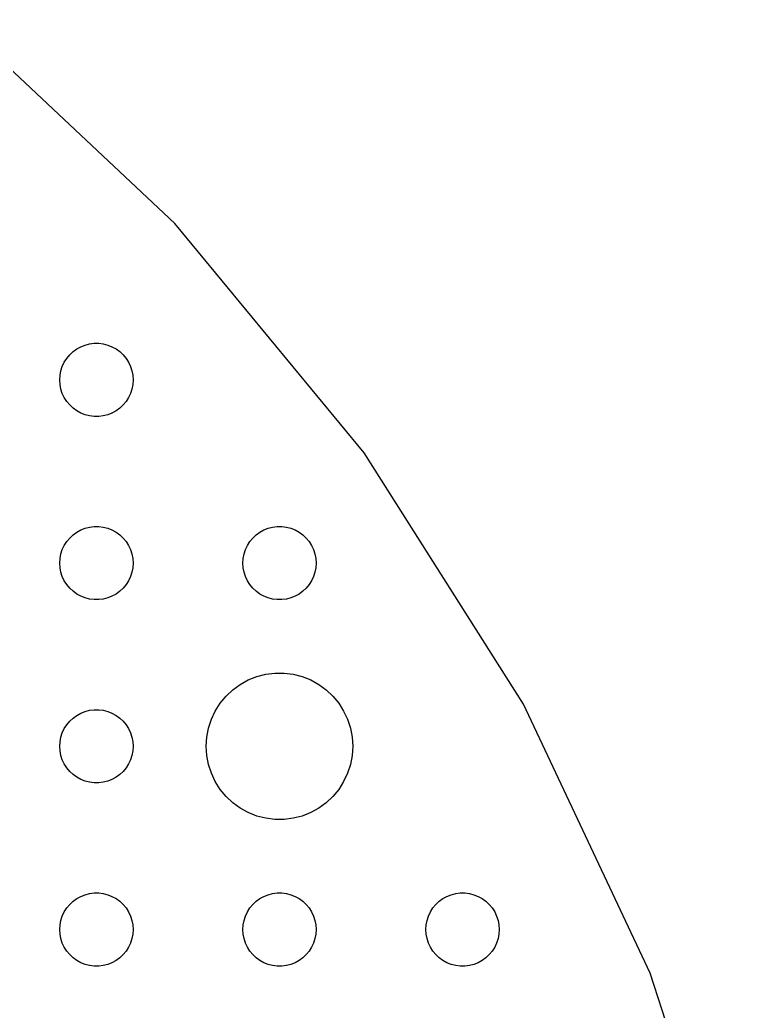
# Model space of a CAD drawing. Header units: metres. Extents: x -97 to 97, y -97 to 97.
# Drawn here: x 64.36 to 93.95, y 34.16 to 74.74 of the extents above; entities that cross this region are included whole.
import ezdxf

# ---------------------------------------------------------------- set-up
doc = ezdxf.new("R2010")
doc.units = ezdxf.units.M

msp = doc.modelspace()

# ---------------------------------------------------------------- linework, layer by layer
for p, q in [((70.7099, 66.4011), (61.8301, 74.7398)), ((78.4746, 57.0152), (70.7099, 66.4011)), ((66.6963, 61.2665), (66.8613, 61.3572)), ((66.8613, 61.3572), (67.0365, 61.4266)), ((67.0365, 61.4266), (67.2189, 61.4734)), ((67.2189, 61.4734), (67.4058, 61.497)), ((67.4058, 61.497), (67.5942, 61.497)), ((67.5942, 61.497), (67.7811, 61.4734)), ((67.7811, 61.4734), (67.9635, 61.4266)), ((67.9635, 61.4266), (68.1387, 61.3572)), ((68.1387, 61.3572), (68.3037, 61.2665)), ((66.1855, 60.7226), (66.2865, 60.8817)), ((66.2865, 60.8817), (66.4065, 61.0268)), ((66.4065, 61.0268), (66.5439, 61.1558)), ((66.5439, 61.1558), (66.6963, 61.2665)), ((68.3037, 61.2665), (68.4561, 61.1558)), ((68.4561, 61.1558), (68.5934, 61.0268)), ((68.5934, 61.0268), (68.7135, 60.8817)), ((68.7135, 60.8817), (68.8145, 60.7226)), ((66.0471, 60.373), (66.1053, 60.5522)), ((66.1053, 60.5522), (66.1855, 60.7226)), ((68.8145, 60.7226), (68.8947, 60.5522)), ((68.8947, 60.5522), (68.9529, 60.373)), ((66, 60), (66.0118, 60.188)), ((66.0118, 60.188), (66.0471, 60.373)), ((68.9529, 60.373), (68.9882, 60.188)), ((68.9882, 60.188), (69, 60)), ((66.0118, 59.812), (66, 60)), ((66.0471, 59.627), (66.0118, 59.812)), ((68.9882, 59.812), (68.9529, 59.627)), ((69, 60), (68.9882, 59.812)), ((66.1053, 59.4478), (66.0471, 59.627)), ((66.1855, 59.2774), (66.1053, 59.4478)), ((66.2865, 59.1183), (66.1855, 59.2774)), ((68.8145, 59.2774), (68.7135, 59.1183)), ((68.8947, 59.4478), (68.8145, 59.2774)), ((68.9529, 59.627), (68.8947, 59.4478)), ((66.4065, 58.9732), (66.2865, 59.1183)), ((66.5439, 58.8442), (66.4065, 58.9732)), ((68.5934, 58.9732), (68.4561, 58.8442)), ((68.7135, 59.1183), (68.5934, 58.9732)), ((66.6963, 58.7335), (66.5439, 58.8442)), ((66.8613, 58.6428), (66.6963, 58.7335)), ((67.0365, 58.5734), (66.8613, 58.6428)), ((67.2189, 58.5266), (67.0365, 58.5734)), ((67.4058, 58.503), (67.2189, 58.5266)), ((67.5942, 58.503), (67.4058, 58.503)), ((67.7811, 58.5266), (67.5942, 58.503)), ((67.9635, 58.5734), (67.7811, 58.5266)), ((68.1387, 58.6428), (67.9635, 58.5734)), ((68.3037, 58.7335), (68.1387, 58.6428)), ((68.4561, 58.8442), (68.3037, 58.7335)), ((85.0017, 46.7301), (78.4746, 57.0152)), ((67.2189, 53.9734), (67.4058, 53.997)), ((67.4058, 53.997), (67.5942, 53.997)), ((67.5942, 53.997), (67.7811, 53.9734)), ((74.7189, 53.9734), (74.9058, 53.997)), ((74.9058, 53.997), (75.0942, 53.997)), ((75.0942, 53.997), (75.2811, 53.9734)), ((66.4065, 53.5268), (66.5439, 53.6558)), ((66.5439, 53.6558), (66.6963, 53.7665)), ((66.6963, 53.7665), (66.8613, 53.8572)), ((66.8613, 53.8572), (67.0365, 53.9266)), ((67.0365, 53.9266), (67.2189, 53.9734)), ((67.7811, 53.9734), (67.9635, 53.9266)), ((67.9635, 53.9266), (68.1387, 53.8572)), ((68.1387, 53.8572), (68.3037, 53.7665)), ((68.3037, 53.7665), (68.4561, 53.6558)), ((68.4561, 53.6558), (68.5934, 53.5268)), ((73.9065, 53.5268), (74.0439, 53.6558)), ((74.0439, 53.6558), (74.1963, 53.7665)), ((74.1963, 53.7665), (74.3613, 53.8572)), ((74.3613, 53.8572), (74.5365, 53.9266)), ((74.5365, 53.9266), (74.7189, 53.9734)), ((75.2811, 53.9734), (75.4635, 53.9266)), ((75.4635, 53.9266), (75.6387, 53.8572)), ((75.6387, 53.8572), (75.8037, 53.7665)), ((75.8037, 53.7665), (75.9561, 53.6558)), ((75.9561, 53.6558), (76.0934, 53.5268)), ((66.1053, 53.0522), (66.1855, 53.2226)), ((66.1855, 53.2226), (66.2865, 53.3817)), ((66.2865, 53.3817), (66.4065, 53.5268)), ((68.5934, 53.5268), (68.7135, 53.3817)), ((68.7135, 53.3817), (68.8145, 53.2226)), ((68.8145, 53.2226), (68.8947, 53.0522)), ((73.6053, 53.0522), (73.6855, 53.2226)), ((73.6855, 53.2226), (73.7865, 53.3817)), ((73.7865, 53.3817), (73.9065, 53.5268)), ((76.0934, 53.5268), (76.2135, 53.3817)), ((76.2135, 53.3817), (76.3145, 53.2226)), ((76.3145, 53.2226), (76.3947, 53.0522)), ((66.0118, 52.688), (66.0471, 52.873)), ((66.0471, 52.873), (66.1053, 53.0522)), ((68.8947, 53.0522), (68.9529, 52.873)), ((68.9529, 52.873), (68.9882, 52.688)), ((73.5118, 52.688), (73.5471, 52.873)), ((73.5471, 52.873), (73.6053, 53.0522)), ((76.3947, 53.0522), (76.4529, 52.873)), ((76.4529, 52.873), (76.4882, 52.688)), ((66, 52.5), (66.0118, 52.688)), ((66.0118, 52.312), (66, 52.5)), ((68.9882, 52.688), (69, 52.5)), ((69, 52.5), (68.9882, 52.312)), ((73.5, 52.5), (73.5118, 52.688)), ((73.5118, 52.312), (73.5, 52.5)), ((76.4882, 52.688), (76.5, 52.5)), ((76.5, 52.5), (76.4882, 52.312)), ((66.0471, 52.127), (66.0118, 52.312)), ((66.1053, 51.9478), (66.0471, 52.127)), ((66.1855, 51.7774), (66.1053, 51.9478)), ((68.8947, 51.9478), (68.8145, 51.7774)), ((68.9529, 52.127), (68.8947, 51.9478)), ((68.9882, 52.312), (68.9529, 52.127)), ((73.5471, 52.127), (73.5118, 52.312)), ((73.6053, 51.9478), (73.5471, 52.127)), ((73.6855, 51.7774), (73.6053, 51.9478)), ((76.3947, 51.9478), (76.3145, 51.7774)), ((76.4529, 52.127), (76.3947, 51.9478)), ((76.4882, 52.312), (76.4529, 52.127)), ((66.2865, 51.6183), (66.1855, 51.7774)), ((66.4065, 51.4732), (66.2865, 51.6183)), ((68.7135, 51.6183), (68.5934, 51.4732)), ((68.8145, 51.7774), (68.7135, 51.6183)), ((73.7865, 51.6183), (73.6855, 51.7774)), ((73.9065, 51.4732), (73.7865, 51.6183)), ((76.2135, 51.6183), (76.0934, 51.4732)), ((76.3145, 51.7774), (76.2135, 51.6183)), ((66.5439, 51.3442), (66.4065, 51.4732)), ((66.6963, 51.2335), (66.5439, 51.3442)), ((66.8613, 51.1428), (66.6963, 51.2335)), ((67.0365, 51.0734), (66.8613, 51.1428)), ((68.1387, 51.1428), (67.9635, 51.0734)), ((68.3037, 51.2335), (68.1387, 51.1428)), ((68.4561, 51.3442), (68.3037, 51.2335)), ((68.5934, 51.4732), (68.4561, 51.3442)), ((74.0439, 51.3442), (73.9065, 51.4732)), ((74.1963, 51.2335), (74.0439, 51.3442)), ((74.3613, 51.1428), (74.1963, 51.2335)), ((74.5365, 51.0734), (74.3613, 51.1428)), ((75.6387, 51.1428), (75.4635, 51.0734)), ((75.8037, 51.2335), (75.6387, 51.1428)), ((75.9561, 51.3442), (75.8037, 51.2335)), ((76.0934, 51.4732), (75.9561, 51.3442)), ((67.2189, 51.0266), (67.0365, 51.0734)), ((67.4058, 51.003), (67.2189, 51.0266)), ((67.5942, 51.003), (67.4058, 51.003)), ((67.7811, 51.0266), (67.5942, 51.003)), ((67.9635, 51.0734), (67.7811, 51.0266)), ((74.7189, 51.0266), (74.5365, 51.0734)), ((74.9058, 51.003), (74.7189, 51.0266)), ((75.0942, 51.003), (74.9058, 51.003)), ((75.2811, 51.0266), (75.0942, 51.003)), ((75.4635, 51.0734), (75.2811, 51.0266)), ((74.073, 47.8532), (74.4379, 47.9469)), ((74.4379, 47.9469), (74.8116, 47.9941)), ((74.8116, 47.9941), (75.1884, 47.9941)), ((75.1884, 47.9941), (75.5621, 47.9469)), ((75.5621, 47.9469), (75.927, 47.8532)), ((73.0877, 47.3115), (73.3925, 47.533)), ((73.3925, 47.533), (73.7227, 47.7145)), ((73.7227, 47.7145), (74.073, 47.8532)), ((75.927, 47.8532), (76.2773, 47.7145)), ((76.2773, 47.7145), (76.6075, 47.533)), ((76.6075, 47.533), (76.9123, 47.3115)), ((72.8131, 47.0536), (73.0877, 47.3115)), ((76.9123, 47.3115), (77.1869, 47.0536)), ((72.3711, 46.4453), (72.573, 46.7634)), ((72.573, 46.7634), (72.8131, 47.0536)), ((77.1869, 47.0536), (77.427, 46.7634)), ((77.427, 46.7634), (77.6289, 46.4453)), ((90.1883, 35.7081), (85.0017, 46.7301)), ((66.5439, 46.1558), (66.6963, 46.2665)), ((66.6963, 46.2665), (66.8613, 46.3572)), ((66.8613, 46.3572), (67.0365, 46.4266)), ((67.0365, 46.4266), (67.2189, 46.4734)), ((67.2189, 46.4734), (67.4058, 46.497)), ((67.4058, 46.497), (67.5942, 46.497)), ((67.5942, 46.497), (67.7811, 46.4734)), ((67.7811, 46.4734), (67.9635, 46.4266)), ((67.9635, 46.4266), (68.1387, 46.3572)), ((68.1387, 46.3572), (68.3037, 46.2665)), ((68.3037, 46.2665), (68.4561, 46.1558)), ((72.2107, 46.1044), (72.3711, 46.4453)), ((77.6289, 46.4453), (77.7893, 46.1044)), ((66.1855, 45.7226), (66.2865, 45.8817)), ((66.2865, 45.8817), (66.4065, 46.0268)), ((66.4065, 46.0268), (66.5439, 46.1558)), ((68.4561, 46.1558), (68.5934, 46.0268)), ((68.5934, 46.0268), (68.7135, 45.8817)), ((68.7135, 45.8817), (68.8145, 45.7226)), ((72.0943, 45.7461), (72.2107, 46.1044)), ((77.7893, 46.1044), (77.9057, 45.7461)), ((66.0471, 45.373), (66.1053, 45.5522)), ((66.1053, 45.5522), (66.1855, 45.7226)), ((68.8145, 45.7226), (68.8947, 45.5522)), ((68.8947, 45.5522), (68.9529, 45.373)), ((72.0237, 45.376), (72.0943, 45.7461)), ((77.9057, 45.7461), (77.9763, 45.376)), ((66, 45), (66.0118, 45.188)), ((66.0118, 45.188), (66.0471, 45.373)), ((68.9529, 45.373), (68.9882, 45.188)), ((68.9882, 45.188), (69, 45)), ((72, 45), (72.0237, 45.376)), ((77.9763, 45.376), (78, 45)), ((66.0118, 44.812), (66, 45)), ((66.0471, 44.627), (66.0118, 44.812)), ((68.9882, 44.812), (68.9529, 44.627)), ((69, 45), (68.9882, 44.812)), ((72.0237, 44.624), (72, 45)), ((78, 45), (77.9763, 44.624)), ((66.1053, 44.4478), (66.0471, 44.627)), ((66.1855, 44.2774), (66.1053, 44.4478)), ((66.2865, 44.1183), (66.1855, 44.2774)), ((68.8145, 44.2774), (68.7135, 44.1183)), ((68.8947, 44.4478), (68.8145, 44.2774)), ((68.9529, 44.627), (68.8947, 44.4478)), ((72.0943, 44.2539), (72.0237, 44.624)), ((72.2107, 43.8956), (72.0943, 44.2539)), ((77.9057, 44.2539), (77.7893, 43.8956)), ((77.9763, 44.624), (77.9057, 44.2539)), ((66.4065, 43.9732), (66.2865, 44.1183)), ((66.5439, 43.8442), (66.4065, 43.9732)), ((66.6963, 43.7335), (66.5439, 43.8442)), ((68.4561, 43.8442), (68.3037, 43.7335)), ((68.5934, 43.9732), (68.4561, 43.8442)), ((68.7135, 44.1183), (68.5934, 43.9732)), ((72.3711, 43.5547), (72.2107, 43.8956)), ((77.7893, 43.8956), (77.6289, 43.5547)), ((66.8613, 43.6428), (66.6963, 43.7335)), ((67.0365, 43.5734), (66.8613, 43.6428)), ((67.2189, 43.5266), (67.0365, 43.5734)), ((67.4058, 43.503), (67.2189, 43.5266)), ((67.5942, 43.503), (67.4058, 43.503)), ((67.7811, 43.5266), (67.5942, 43.503)), ((67.9635, 43.5734), (67.7811, 43.5266)), ((68.1387, 43.6428), (67.9635, 43.5734)), ((68.3037, 43.7335), (68.1387, 43.6428)), ((72.573, 43.2366), (72.3711, 43.5547)), ((77.6289, 43.5547), (77.427, 43.2366)), ((72.8131, 42.9464), (72.573, 43.2366)), ((77.427, 43.2366), (77.1869, 42.9464)), ((73.0877, 42.6885), (72.8131, 42.9464)), ((73.3925, 42.467), (73.0877, 42.6885)), ((76.9123, 42.6885), (76.6075, 42.467)), ((77.1869, 42.9464), (76.9123, 42.6885)), ((73.7227, 42.2855), (73.3925, 42.467)), ((74.073, 42.1468), (73.7227, 42.2855)), ((76.2773, 42.2855), (75.927, 42.1468)), ((76.6075, 42.467), (76.2773, 42.2855)), ((74.4379, 42.0531), (74.073, 42.1468)), ((74.8116, 42.0059), (74.4379, 42.0531)), ((75.1884, 42.0059), (74.8116, 42.0059)), ((75.5621, 42.0531), (75.1884, 42.0059)), ((75.927, 42.1468), (75.5621, 42.0531)), ((67.0365, 38.9266), (67.2189, 38.9734)), ((67.2189, 38.9734), (67.4058, 38.997)), ((67.4058, 38.997), (67.5942, 38.997)), ((67.5942, 38.997), (67.7811, 38.9734)), ((67.7811, 38.9734), (67.9635, 38.9266)), ((74.5365, 38.9266), (74.7189, 38.9734)), ((74.7189, 38.9734), (74.9058, 38.997)), ((74.9058, 38.997), (75.0942, 38.997)), ((75.0942, 38.997), (75.2811, 38.9734)), ((75.2811, 38.9734), (75.4635, 38.9266)), ((82.0365, 38.9266), (82.2189, 38.9734)), ((82.2189, 38.9734), (82.4058, 38.997)), ((82.4058, 38.997), (82.5942, 38.997)), ((82.5942, 38.997), (82.7811, 38.9734)), ((82.7811, 38.9734), (82.9635, 38.9266)), ((66.4065, 38.5268), (66.5439, 38.6558)), ((66.5439, 38.6558), (66.6963, 38.7665)), ((66.6963, 38.7665), (66.8613, 38.8572)), ((66.8613, 38.8572), (67.0365, 38.9266)), ((67.9635, 38.9266), (68.1387, 38.8572)), ((68.1387, 38.8572), (68.3037, 38.7665)), ((68.3037, 38.7665), (68.4561, 38.6558)), ((68.4561, 38.6558), (68.5934, 38.5268)), ((73.9065, 38.5268), (74.0439, 38.6558)), ((74.0439, 38.6558), (74.1963, 38.7665)), ((74.1963, 38.7665), (74.3613, 38.8572)), ((74.3613, 38.8572), (74.5365, 38.9266)), ((75.4635, 38.9266), (75.6387, 38.8572)), ((75.6387, 38.8572), (75.8037, 38.7665)), ((75.8037, 38.7665), (75.9561, 38.6558)), ((75.9561, 38.6558), (76.0934, 38.5268)), ((81.4065, 38.5268), (81.5439, 38.6558)), ((81.5439, 38.6558), (81.6963, 38.7665)), ((81.6963, 38.7665), (81.8613, 38.8572)), ((81.8613, 38.8572), (82.0365, 38.9266)), ((82.9635, 38.9266), (83.1387, 38.8572)), ((83.1387, 38.8572), (83.3037, 38.7665)), ((83.3037, 38.7665), (83.4561, 38.6558)), ((83.4561, 38.6558), (83.5934, 38.5268)), ((66.1053, 38.0522), (66.1855, 38.2226)), ((66.1855, 38.2226), (66.2865, 38.3817)), ((66.2865, 38.3817), (66.4065, 38.5268)), ((68.5934, 38.5268), (68.7135, 38.3817)), ((68.7135, 38.3817), (68.8145, 38.2226)), ((68.8145, 38.2226), (68.8947, 38.0522)), ((73.6053, 38.0522), (73.6855, 38.2226)), ((73.6855, 38.2226), (73.7865, 38.3817)), ((73.7865, 38.3817), (73.9065, 38.5268)), ((76.0934, 38.5268), (76.2135, 38.3817)), ((76.2135, 38.3817), (76.3145, 38.2226)), ((76.3145, 38.2226), (76.3947, 38.0522)), ((81.1053, 38.0522), (81.1855, 38.2226)), ((81.1855, 38.2226), (81.2865, 38.3817)), ((81.2865, 38.3817), (81.4065, 38.5268)), ((83.5934, 38.5268), (83.7135, 38.3817)), ((83.7135, 38.3817), (83.8145, 38.2226)), ((83.8145, 38.2226), (83.8947, 38.0522)), ((66.0118, 37.688), (66.0471, 37.873)), ((66.0471, 37.873), (66.1053, 38.0522)), ((68.8947, 38.0522), (68.9529, 37.873)), ((68.9529, 37.873), (68.9882, 37.688)), ((73.5118, 37.688), (73.5471, 37.873)), ((73.5471, 37.873), (73.6053, 38.0522)), ((76.3947, 38.0522), (76.4529, 37.873)), ((76.4529, 37.873), (76.4882, 37.688)), ((81.0118, 37.688), (81.0471, 37.873)), ((81.0471, 37.873), (81.1053, 38.0522)), ((83.8947, 38.0522), (83.9529, 37.873)), ((83.9529, 37.873), (83.9882, 37.688)), ((66, 37.5), (66.0118, 37.688)), ((66.0118, 37.312), (66, 37.5)), ((68.9882, 37.688), (69, 37.5)), ((69, 37.5), (68.9882, 37.312)), ((73.5, 37.5), (73.5118, 37.688)), ((73.5118, 37.312), (73.5, 37.5)), ((76.4882, 37.688), (76.5, 37.5)), ((76.5, 37.5), (76.4882, 37.312)), ((81, 37.5), (81.0118, 37.688)), ((81.0118, 37.312), (81, 37.5)), ((83.9882, 37.688), (84, 37.5)), ((84, 37.5), (83.9882, 37.312)), ((66.0471, 37.127), (66.0118, 37.312)), ((66.1053, 36.9478), (66.0471, 37.127)), ((66.1855, 36.7774), (66.1053, 36.9478)), ((68.8947, 36.9478), (68.8145, 36.7774)), ((68.9529, 37.127), (68.8947, 36.9478)), ((68.9882, 37.312), (68.9529, 37.127)), ((73.5471, 37.127), (73.5118, 37.312)), ((73.6053, 36.9478), (73.5471, 37.127)), ((73.6855, 36.7774), (73.6053, 36.9478)), ((76.3947, 36.9478), (76.3145, 36.7774)), ((76.4529, 37.127), (76.3947, 36.9478)), ((76.4882, 37.312), (76.4529, 37.127)), ((81.0471, 37.127), (81.0118, 37.312)), ((81.1053, 36.9478), (81.0471, 37.127)), ((81.1855, 36.7774), (81.1053, 36.9478)), ((83.8947, 36.9478), (83.8145, 36.7774)), ((83.9529, 37.127), (83.8947, 36.9478)), ((83.9882, 37.312), (83.9529, 37.127)), ((66.2865, 36.6183), (66.1855, 36.7774)), ((66.4065, 36.4732), (66.2865, 36.6183)), ((68.7135, 36.6183), (68.5934, 36.4732)), ((68.8145, 36.7774), (68.7135, 36.6183)), ((73.7865, 36.6183), (73.6855, 36.7774)), ((73.9065, 36.4732), (73.7865, 36.6183)), ((76.2135, 36.6183), (76.0934, 36.4732)), ((76.3145, 36.7774), (76.2135, 36.6183)), ((81.2865, 36.6183), (81.1855, 36.7774)), ((81.4065, 36.4732), (81.2865, 36.6183)), ((83.7135, 36.6183), (83.5934, 36.4732)), ((83.8145, 36.7774), (83.7135, 36.6183)), ((66.5439, 36.3442), (66.4065, 36.4732)), ((66.6963, 36.2335), (66.5439, 36.3442)), ((66.8613, 36.1428), (66.6963, 36.2335)), ((67.0365, 36.0734), (66.8613, 36.1428)), ((68.1387, 36.1428), (67.9635, 36.0734)), ((68.3037, 36.2335), (68.1387, 36.1428)), ((68.4561, 36.3442), (68.3037, 36.2335)), ((68.5934, 36.4732), (68.4561, 36.3442)), ((74.0439, 36.3442), (73.9065, 36.4732)), ((74.1963, 36.2335), (74.0439, 36.3442)), ((74.3613, 36.1428), (74.1963, 36.2335)), ((74.5365, 36.0734), (74.3613, 36.1428)), ((75.6387, 36.1428), (75.4635, 36.0734)), ((75.8037, 36.2335), (75.6387, 36.1428)), ((75.9561, 36.3442), (75.8037, 36.2335)), ((76.0934, 36.4732), (75.9561, 36.3442)), ((81.5439, 36.3442), (81.4065, 36.4732)), ((81.6963, 36.2335), (81.5439, 36.3442)), ((81.8613, 36.1428), (81.6963, 36.2335)), ((82.0365, 36.0734), (81.8613, 36.1428)), ((83.1387, 36.1428), (82.9635, 36.0734)), ((83.3037, 36.2335), (83.1387, 36.1428)), ((83.4561, 36.3442), (83.3037, 36.2335)), ((83.5934, 36.4732), (83.4561, 36.3442)), ((67.2189, 36.0266), (67.0365, 36.0734)), ((67.4058, 36.003), (67.2189, 36.0266)), ((67.5942, 36.003), (67.4058, 36.003)), ((67.7811, 36.0266), (67.5942, 36.003)), ((67.9635, 36.0734), (67.7811, 36.0266)), ((74.7189, 36.0266), (74.5365, 36.0734)), ((74.9058, 36.003), (74.7189, 36.0266)), ((75.0942, 36.003), (74.9058, 36.003)), ((75.2811, 36.0266), (75.0942, 36.003)), ((75.4635, 36.0734), (75.2811, 36.0266)), ((82.2189, 36.0266), (82.0365, 36.0734)), ((82.4058, 36.003), (82.2189, 36.0266)), ((82.5942, 36.003), (82.4058, 36.003)), ((82.7811, 36.0266), (82.5942, 36.003)), ((82.9635, 36.0734), (82.7811, 36.0266)), ((93.9526, 24.1229), (90.1883, 35.7081))]:
    msp.add_line(p, q)

doc.saveas('drawing.dxf')
